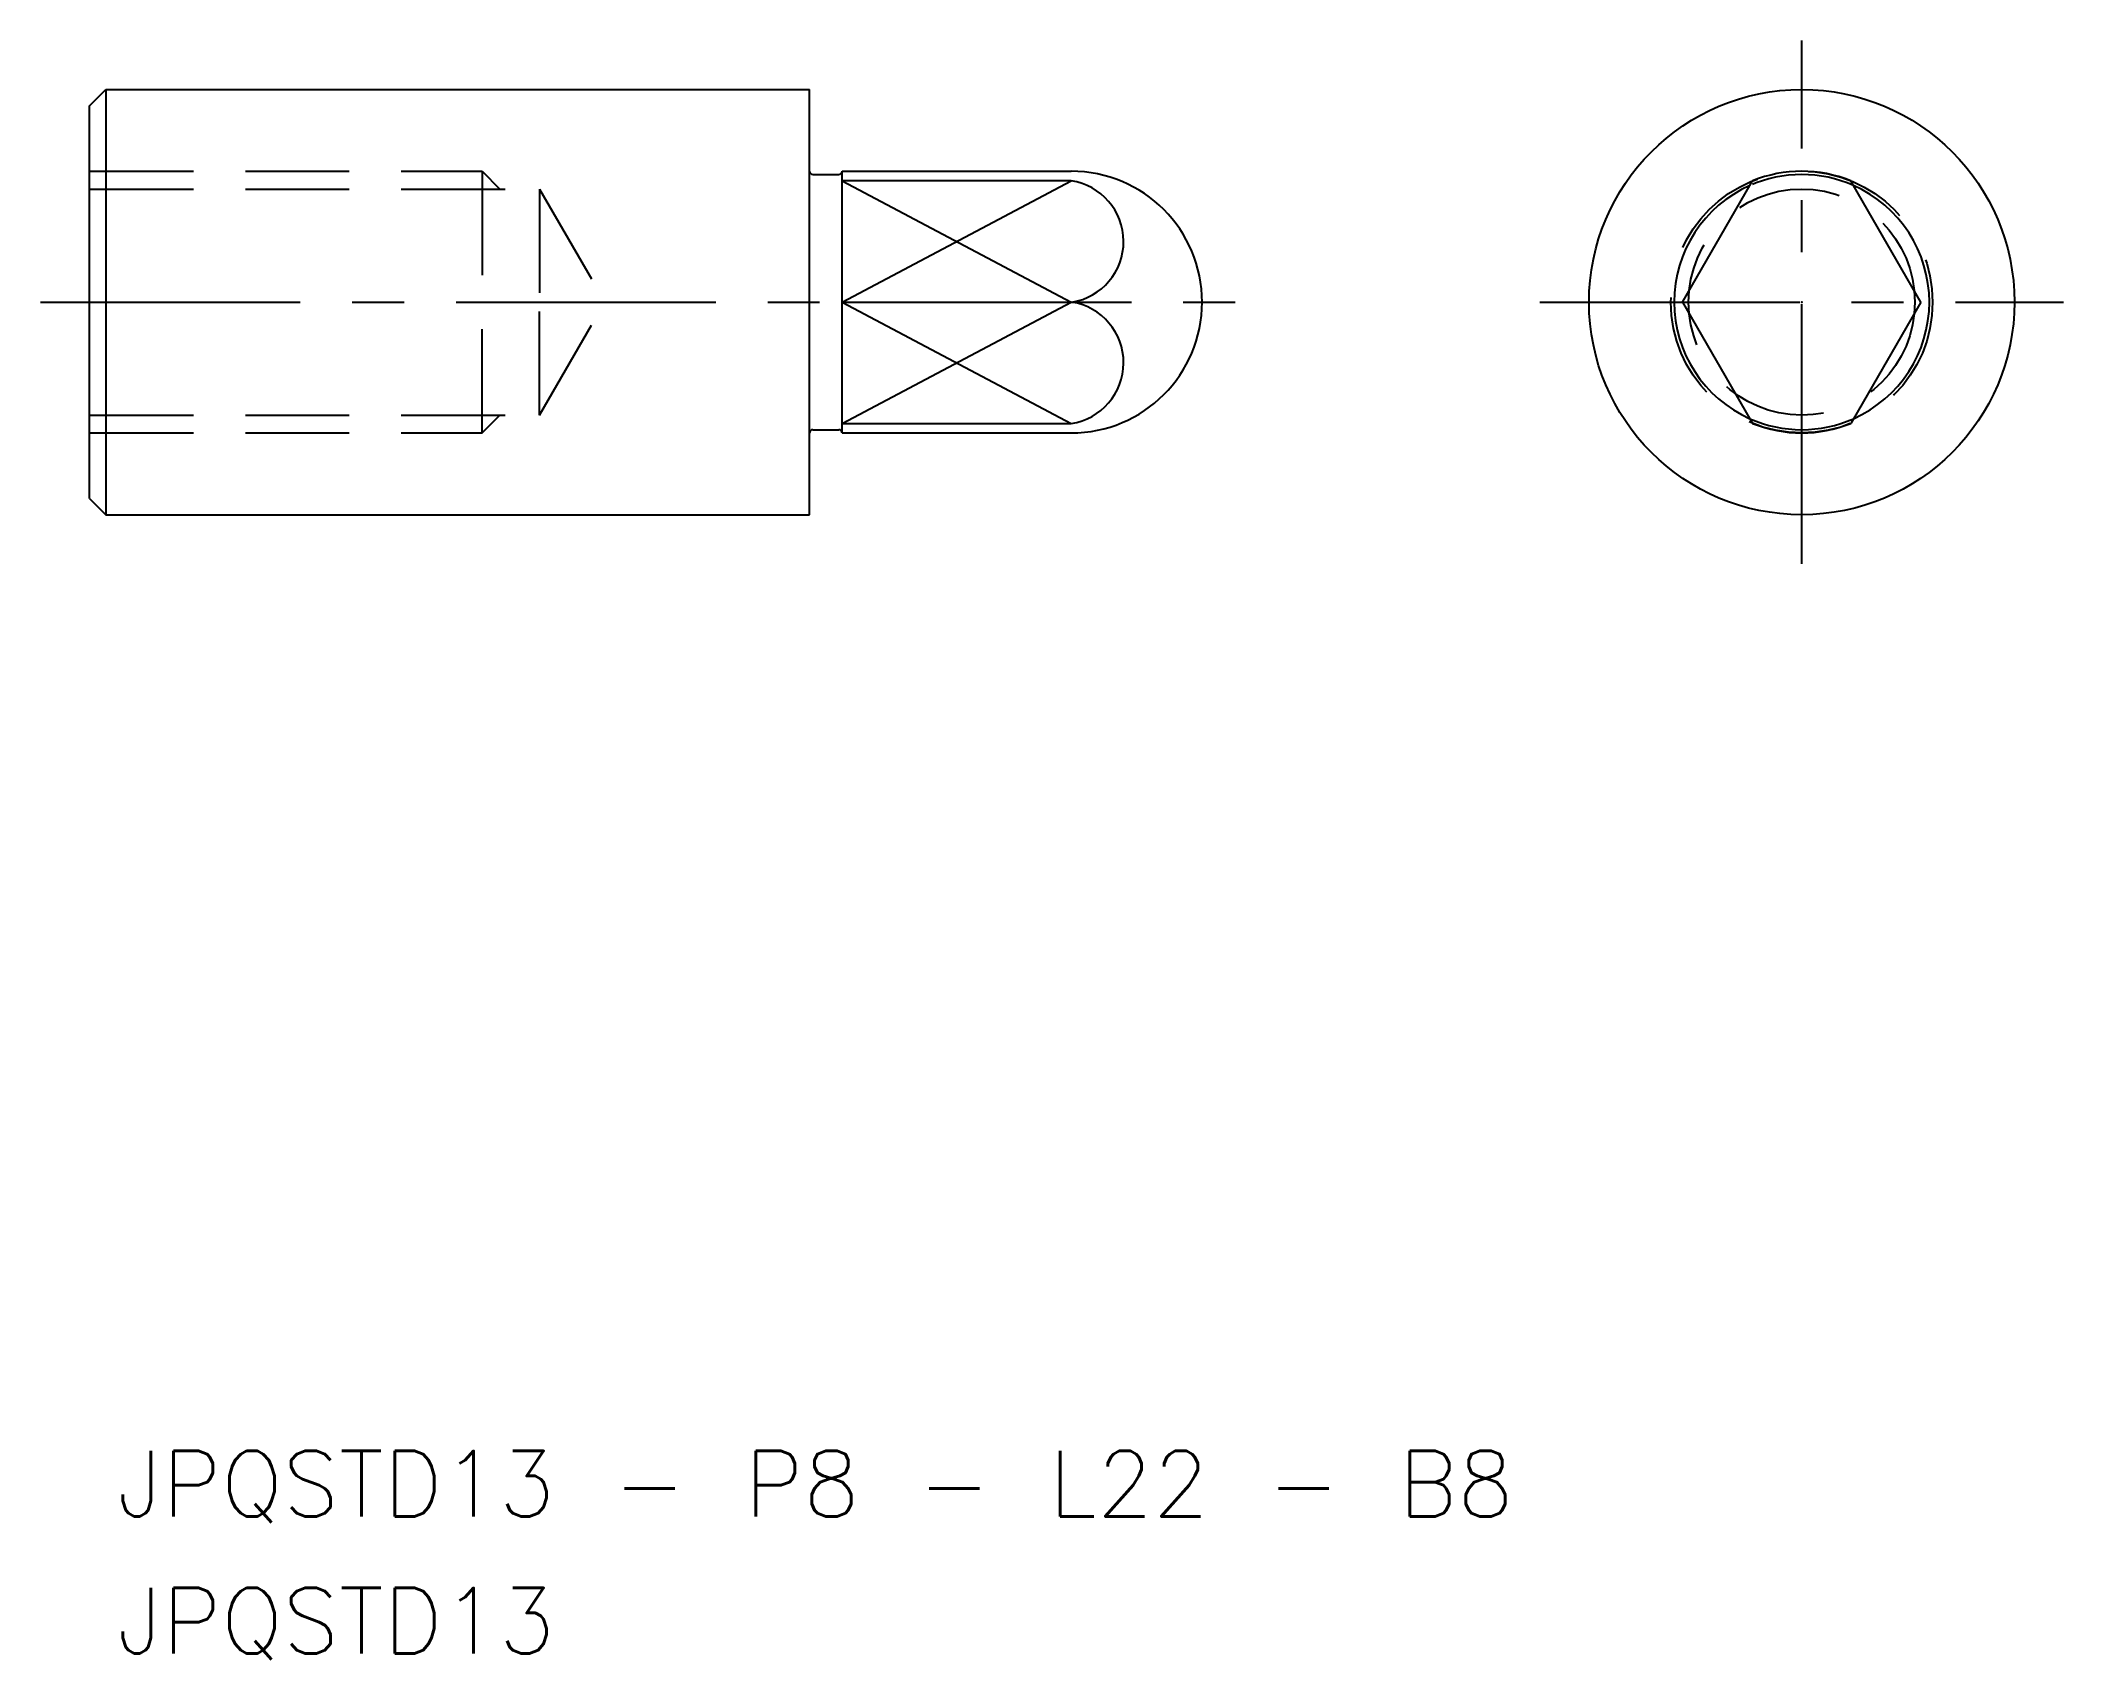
# Model space of a CAD drawing. Extents: x 21.1 to 83, y 15.6 to 65.1.
import ezdxf

# ---------------------------------------------------------------- set-up
doc = ezdxf.new("R2010")
doc.units = 0
doc.header["$LTSCALE"] = 0.25
doc.linetypes.add('CENTER', pattern=[50.8, 31.75, -6.35, 6.35, -6.35])
doc.linetypes.add('DASHED', pattern=[19.05, 12.7, -6.35])
doc.layers.get('0').update_dxf_attribs({"linetype": 'CONTINUOUS'})
doc.layers.add('4', color=3, linetype='CONTINUOUS')
doc.layers.add('CENTER', color=1, linetype='CENTER')
doc.styles.get("Standard").update_dxf_attribs({"font": 'txt.shx'})

msp = doc.modelspace()

# ---------------------------------------------------------------- linework, layer by layer
for p, q in [((22.633, 63.123), (23.133, 63.623)), ((22.633, 51.123), (22.633, 63.123)), ((23.133, 63.623), (23.133, 50.623)), ((23.133, 63.623), (44.633, 63.623)), ((44.633, 61.123), (44.633, 63.623)), ((44.633, 53.123), (44.633, 61.123)), ((44.733, 61.023), (45.533, 61.023)), ((45.633, 53.123), (45.633, 61.123)), ((45.633, 61.123), (52.633, 61.123)), ((52.633, 60.831), (45.633, 60.831)), ((71.318, 57.123), (73.375, 60.687)), ((73.375, 60.687), (73.458, 60.831)), ((76.542, 60.687), (76.458, 60.831)), ((78.599, 57.123), (76.542, 60.687)), ((45.633, 57.123), (52.633, 57.123)), ((71.318, 57.123), (73.375, 53.558)), ((78.599, 57.123), (76.542, 53.558)), ((44.733, 53.223), (45.533, 53.223)), ((45.633, 53.415), (52.633, 53.415)), ((73.375, 53.558), (73.458, 53.415)), ((76.542, 53.558), (76.458, 53.415)), ((44.633, 50.623), (44.633, 53.123)), ((45.633, 53.123), (52.633, 53.123)), ((22.633, 51.123), (23.133, 50.623)), ((23.133, 50.623), (44.633, 50.623))]:
    msp.add_line(p, q)
at = {"color": 3, "linetype": 'DASHED'}
for p, q in [((22.633, 61.123), (34.633, 61.123)), ((34.633, 61.123), (34.633, 57.123)), ((34.633, 61.123), (35.175, 60.581)), ((22.633, 60.581), (36.385, 60.581)), ((36.385, 60.581), (38.382, 57.123)), ((36.385, 60.581), (36.385, 57.123)), ((34.633, 53.123), (34.633, 57.123)), ((36.385, 53.665), (36.385, 57.123)), ((36.385, 53.665), (38.382, 57.123)), ((22.633, 53.665), (36.385, 53.665)), ((34.633, 53.123), (35.175, 53.665)), ((22.633, 53.123), (34.633, 53.123))]:
    msp.add_line(p, q, dxfattribs=at)
msp.add_circle((74.958, 57.123), 6.5)
for radius in [4, 3.458]:
    msp.add_circle((74.958, 57.123), radius, dxfattribs=at)
for centre, radius, start, end in [((44.733, 61.123), 0.1, 180, 270), ((45.533, 61.123), 0.1, 270, 0), ((52.633, 57.123), 4, 270, 90), ((52.357, 58.975), 1.876, 279.07837, 81.53969), ((74.958, 57.123), 3.9, 293.94808, 293.94808), ((74.958, 57.123), 3.9, 113.94808, 246.05192), ((74.958, 57.123), 4, 67.97569, 112.02431), ((74.958, 57.123), 3.9, 293.94808, 66.05192), ((52.357, 55.27), 1.876, 278.46031, 80.92163), ((44.733, 53.123), 0.1, 90, 180), ((45.533, 53.123), 0.1, 0, 90), ((74.958, 57.123), 3.9, 246.05192, 293.94808), ((74.958, 57.123), 4, 247.97569, 292.02431)]:
    msp.add_arc(centre, radius, start, end)
msp.add_arc((74.958, 57.123), 3.9, 66.05192, 113.94808, dxfattribs=at)
msp.add_point((44.633, 57.123))
at = {"layer": '4'}
for p, q in [((45.633, 60.831), (52.633, 57.123)), ((45.633, 57.123), (52.633, 60.831)), ((45.633, 53.415), (52.633, 57.123)), ((45.633, 57.123), (52.633, 53.415))]:
    msp.add_line(p, q, dxfattribs=at)
at = {"layer": 'CENTER', "color": 1, "linetype": 'CENTER'}
for p, q in [((74.958, 49.123), (74.958, 65.123)), ((21.133, 57.123), (58.133, 57.123)), ((66.958, 57.123), (82.958, 57.123))]:
    msp.add_line(p, q, dxfattribs=at)
msp.add_point((74.958, 57.123), dxfattribs=at)

# ---------------------------------------------------------------- texts
for s, p in [('JPQSTD13 - P8 - L22 - B8', (23.482, 20)), ('JPQSTD13', (23.482, 15.813))]:
    msp.add_text(s, height=2).set_placement(p)

doc.saveas('drawing.dxf')
